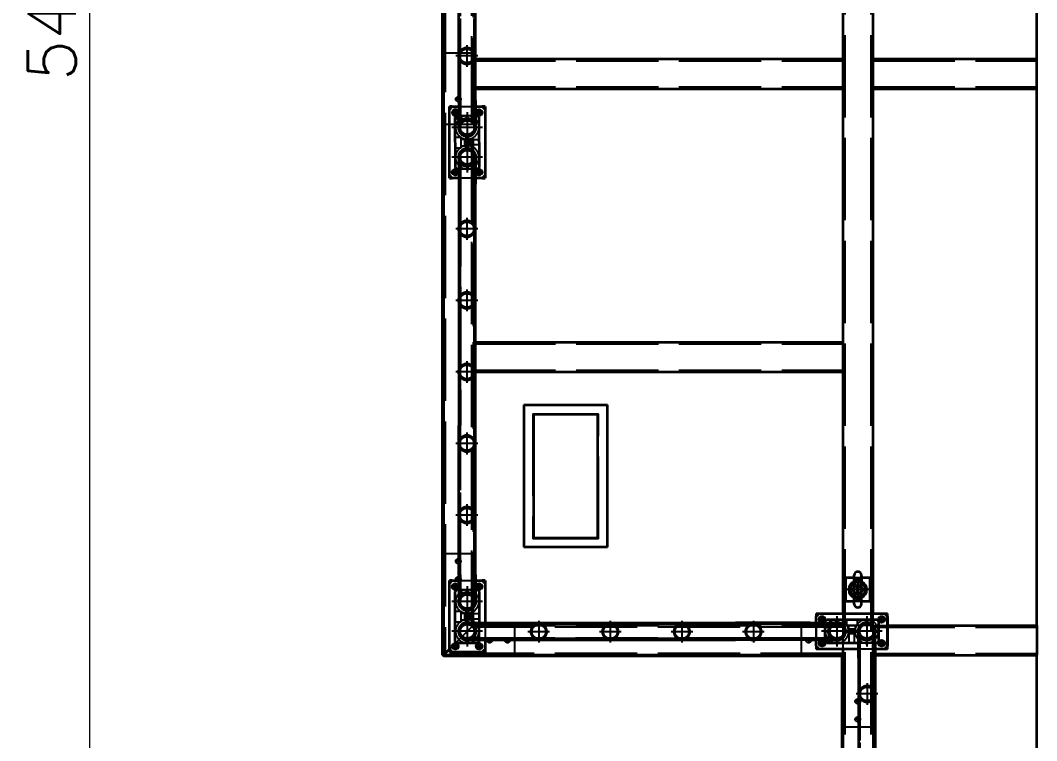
# Model space of a CAD drawing. Header units: millimetres. Extents: x -73083 to 81340, y -6859 to 6812.
# Drawn here: x -70108 to -68404, y 1062 to 2270 of the extents above; entities that cross this region are included whole.
import ezdxf

# ---------------------------------------------------------------- set-up
doc = ezdxf.new("R2010")
doc.units = ezdxf.units.MM
doc.linetypes.add('AM_ISO02W050', pattern=[7.5, 6, -1.5])
doc.linetypes.add('AM_ISO08W050', pattern=[18, 12, -1.5, 3, -1.5])
doc.layers.add('AM_7', color=2, linetype='AM_ISO08W050', lineweight=25)
doc.layers.add('AM_HID', color=1, linetype='AM_ISO02W050', lineweight=25)
doc.layers.add('word_dim', color=253, linetype='Continuous')
doc.styles.get("Standard").update_dxf_attribs({"font": 'romans.shx', "bigfont": 'bigfont.shx'})
doc.dimstyles.new('STANDARD 1-23', dxfattribs={"dimscale": 23, "dimtxt": 3.5, "dimasz": 3, "dimexe": 1, "dimexo": 0, "dimgap": 1, "dimtad": 3, "dimdsep": 46, "dimtxsty": 'Standard', "dimblk1": 'OPEN', "dimblk2": 'OPEN', "dimsah": 1, "dimcen": 0, "dimclrd": 256, "dimclre": 256, "dimclrt": 3, "dimazin": 2, "dimtfac": 1, "dimtmove": 0, "dimatfit": 3, "dimldrblk": 'OPEN', "dimfxl": 0, "dimtolj": 1, "dimtzin": 0, "dimlwd": 13, "dimlwe": 13, "dimarcsym": 0})

# ---------------------------------------------------------------- blocks, each defined once
blk = doc.blocks.new('_Open')
at = {"color": 0, "lineweight": -2}
for p, q in [((-1, 0.167), (0, 0)), ((-1, -0.167), (0, 0)), ((0, 0), (-1, 0))]:
    blk.add_line(p, q, dxfattribs=at)
blk = doc.blocks.new('*D1038')
at = {"layer": 'DEFPOINTS', "color": 0, "ltscale": 2}
for p in [(-69400.5, 5106.5), (-69992.4, -391.2), (-66747, -391.2)]:
    blk.add_point(p, dxfattribs=at)
at = {"layer": 'word_dim', "lineweight": 13, "ltscale": 2}
for p, q in [((-69400.5, 5106.5), (-70015.4, 5106.5)), ((-69992.4, 5037.5), (-69992.4, -322.2)), ((-66747, -391.2), (-70015.4, -391.2))]:
    blk.add_line(p, q, dxfattribs=at)
at = {"layer": 'word_dim', "lineweight": 13, "ltscale": 2, "xscale": 69, "yscale": 69, "zscale": 69}
for p, rotation in [((-69992.4, 5106.5), 90), ((-69992.4, -391.2), 270)]:
    blk.add_blockref('_Open', p, dxfattribs=dict(at, rotation=rotation))
at = {"layer": 'word_dim', "color": 3, "ltscale": 2, "insert": (-70055.6, 2357.6), "char_height": 80.5, "attachment_point": 5, "rotation": 90}
blk.add_mtext('\\A1;5497.6', dxfattribs=at)

msp = doc.modelspace()

# ---------------------------------------------------------------- linework, layer by layer
at = {"color": 7, "lineweight": 35, "ltscale": 23}
for p, q in [((-69398.95806, 3324.97327), (-69398.9605, 1204.96876)), ((-68403.97399, 3274.98206), (-68403.97527, 2204.96827)), ((-69400.46074, 1204.95936), (-69400.4583, 3154.95936)), ((-69398.96074, 1204.95936), (-69398.9583, 3154.95936)), ((-69344.97539, 2110.02527), (-69344.96904, 3030.01697)), ((-69372.97612, 2134.96167), (-69372.97295, 2599.96167)), ((-69344.97612, 2134.96143), (-69344.97295, 2599.96143)), ((-68728.95946, 2297.97681), (-68728.95958, 2204.96741)), ((-68678.95946, 2297.97681), (-68678.95958, 2204.96753)), ((-69344.97466, 2204.9657), (-68728.9594, 2204.96741)), ((-68728.9594, 2204.96741), (-68728.9594, 2199.96741)), ((-68728.9594, 2199.96741), (-68728.95928, 2159.96741)), ((-68678.97509, 2199.96753), (-68678.97496, 2159.96753)), ((-68678.97503, 2204.96753), (-68678.97503, 2199.96753)), ((-68678.95958, 2204.96753), (-68403.97503, 2204.96827)), ((-68403.97509, 2199.96827), (-68403.97496, 2159.96827)), ((-68403.97503, 2204.96827), (-68403.97503, 2199.96827)), ((-69344.97515, 2154.9657), (-68728.95922, 2154.96741)), ((-68728.95964, 2154.96741), (-68728.96013, 1729.96235)), ((-68728.95928, 2159.96741), (-68728.95922, 2154.96741)), ((-68678.9749, 2159.96753), (-68678.9749, 2154.96753)), ((-68678.95964, 2154.96753), (-68678.96068, 1274.9654)), ((-68678.95964, 2154.96753), (-68403.9749, 2154.96827)), ((-68403.97533, 2154.96827), (-68403.97637, 1254.96888)), ((-68403.9749, 2159.96827), (-68403.9749, 2154.96827)), ((-69372.97612, 2134.96167), (-69372.97637, 2090.068)), ((-69344.97612, 2134.96143), (-69344.97661, 2089.83802)), ((-69388.97539, 2119.95386), (-69383.97539, 2124.95386)), ((-69388.97539, 2009.95386), (-69388.97539, 2119.95386)), ((-69383.97539, 2124.95374), (-69388.96465, 2124.95374)), ((-69388.96465, 2119.96448), (-69388.96465, 2124.95374)), ((-69383.97539, 2124.95386), (-69372.97539, 2124.95386)), ((-69344.97539, 2124.95374), (-69333.97539, 2124.95374)), ((-69328.96465, 2124.95374), (-69333.97539, 2124.95374)), ((-69333.97539, 2124.95374), (-69328.97539, 2119.95374)), ((-69328.97539, 2119.95374), (-69328.97539, 2009.95374)), ((-69328.96465, 2124.95374), (-69328.96489, 2004.95374)), ((-69379.23711, 2106.88917), (-69376.24883, 2109.90101)), ((-69378.90483, 2022.88978), (-69379.23711, 2106.88917)), ((-69376.24883, 2109.90101), (-69372.97637, 2109.91395)), ((-69344.97637, 2110.02454), (-69342.24907, 2110.03541)), ((-69342.24907, 2110.03541), (-69339.23735, 2107.04725)), ((-69339.23735, 2107.04725), (-69338.90532, 2023.04786)), ((-69360.02959, 2054.43006), (-69360.11284, 2075.49903)), ((-69358.11284, 2075.50684), (-69358.02959, 2054.43799)), ((-69344.97222, 2040.05896), (-69344.97271, 1994.96863)), ((-69375.89312, 2019.90162), (-69378.90483, 2022.88978)), ((-69372.97246, 2019.91321), (-69375.89312, 2019.90162)), ((-69344.97612, 1314.96949), (-69344.97149, 2020.02466)), ((-69341.89336, 2020.03602), (-69344.97246, 2020.02393)), ((-69338.90532, 2023.04786), (-69341.89336, 2020.03602)), ((-69383.97539, 2004.95386), (-69388.97539, 2009.95386)), ((-69388.96489, 2004.95374), (-69388.96489, 2009.94324)), ((-69388.96489, 2004.95374), (-69383.97539, 2004.95374)), ((-69372.97344, 2004.95386), (-69383.97539, 2004.95386)), ((-69372.97271, 1994.96876), (-69372.97539, 1589.96882)), ((-69344.97539, 1589.96863), (-69344.97271, 1994.96863)), ((-69333.97539, 2004.95374), (-69344.97344, 2004.95374)), ((-69328.97539, 2009.95374), (-69333.97539, 2004.95374)), ((-69333.97539, 2004.95374), (-69328.96489, 2004.95374)), ((-69344.97368, 1729.96308), (-68728.95983, 1729.96235)), ((-68728.95983, 1729.96235), (-68728.95989, 1724.96235)), ((-68728.95989, 1724.96235), (-68728.95989, 1684.96235)), ((-69344.97393, 1679.96308), (-68728.95989, 1679.96235)), ((-68728.96019, 1679.96235), (-68728.96068, 1274.96546)), ((-68728.95989, 1684.96235), (-68728.95989, 1679.96235)), ((-69263.9439, 1624.97199), (-69263.94414, 1385.97199)), ((-69263.9439, 1624.97199), (-69123.9439, 1624.97187)), ((-69123.94426, 1385.97187), (-69123.9439, 1624.97187)), ((-69247.9439, 1608.97199), (-69247.94414, 1400.97199)), ((-69247.9439, 1608.97199), (-69139.9439, 1608.97187)), ((-69139.94414, 1400.97187), (-69139.9439, 1608.97187)), ((-69372.9771, 1339.96882), (-69372.97539, 1589.96882)), ((-69344.9771, 1339.96863), (-69344.97539, 1589.96863)), ((-69139.94414, 1400.97187), (-69247.94414, 1400.97199)), ((-69123.94426, 1385.97187), (-69263.94414, 1385.97199)), ((-69388.97612, 1324.96876), (-69383.97612, 1329.96876)), ((-69383.97612, 1329.96876), (-69388.96563, 1329.96876)), ((-69388.96563, 1324.97938), (-69388.96563, 1329.96876)), ((-69383.97612, 1329.96876), (-69372.97612, 1329.96869)), ((-69372.9771, 1339.96882), (-69372.97734, 1295.07544)), ((-69344.9771, 1339.96863), (-69344.97759, 1294.84546)), ((-69344.97612, 1329.96869), (-69333.97612, 1329.96869)), ((-69328.96563, 1329.96863), (-69333.97612, 1329.96869)), ((-69333.97612, 1329.96869), (-69328.97612, 1324.96863)), ((-69328.96563, 1329.96863), (-69328.96563, 1258.96949)), ((-68723.9511, 1334.96521), (-68710.20104, 1334.96528)), ((-68723.95098, 1294.96521), (-68723.9511, 1334.96521)), ((-68710.20055, 1338.81092), (-68710.20104, 1338.68897)), ((-68697.7011, 1291.17231), (-68697.70104, 1338.75824)), ((-68697.70104, 1338.70228), (-68697.70098, 1326.75672)), ((-68697.70104, 1334.96534), (-68683.9511, 1334.9654)), ((-68683.9511, 1334.9654), (-68683.95098, 1294.9654)), ((-69388.97637, 1214.96876), (-69388.97612, 1324.96876)), ((-69378.97734, 1311.96869), (-69375.97734, 1314.96869)), ((-69375.97734, 1314.96869), (-69372.97734, 1314.96869)), ((-69344.97734, 1314.96876), (-69341.97734, 1314.96876)), ((-69341.97734, 1314.96876), (-69338.97734, 1311.96876)), ((-69328.97612, 1324.96863), (-69328.97637, 1258.96863)), ((-69378.97734, 1227.96876), (-69378.97734, 1311.96869)), ((-69338.97734, 1311.96876), (-69338.97734, 1258.96869)), ((-68697.7011, 1291.22834), (-68697.70104, 1303.17371)), ((-69359.97734, 1259.43421), (-69359.97734, 1280.50324)), ((-69357.97734, 1280.50324), (-69357.97734, 1259.43421)), ((-68710.2011, 1294.96528), (-68723.95098, 1294.96521)), ((-68697.70134, 1291.28608), (-68697.70159, 1291.31757)), ((-68683.95098, 1294.9654), (-68697.7011, 1294.96534)), ((-68773.97631, 1269.96552), (-68768.97631, 1274.96552)), ((-68773.97631, 1258.96656), (-68773.97631, 1269.96552)), ((-68773.96068, 1274.96552), (-68768.97631, 1274.96552)), ((-68773.96068, 1274.96552), (-68773.96068, 1269.98108)), ((-68768.97631, 1274.96552), (-68658.97625, 1274.9654)), ((-68758.95787, 1261.98237), (-68755.95787, 1264.98237)), ((-68758.95787, 1258.96564), (-68758.95787, 1261.98237)), ((-68755.95787, 1264.98237), (-68671.95794, 1264.98237)), ((-68671.95794, 1264.98237), (-68668.95794, 1261.98243)), ((-68668.95794, 1261.98243), (-68668.95787, 1245.98243)), ((-68658.97625, 1274.9654), (-68653.96068, 1274.96534)), ((-68658.97625, 1274.9654), (-68653.97625, 1269.96534)), ((-68653.97625, 1269.96534), (-68653.97637, 1219.96534)), ((-68653.96074, 1214.96534), (-68653.96068, 1274.96534)), ((-69358.98809, 1258.96876), (-69313.97734, 1258.96851)), ((-69313.97734, 1258.96851), (-68908.97734, 1258.96637)), ((-68783.97734, 1258.9657), (-68908.97734, 1258.96637)), ((-68724.49242, 1245.98237), (-68703.42339, 1245.98237)), ((-68702.9583, 1199.98249), (-68702.95794, 1244.87592)), ((-68674.9583, 1199.9823), (-68674.95818, 1245.1037)), ((-68674.49242, 1245.98237), (-68668.95787, 1245.98243)), ((-68653.96074, 1254.96918), (-68403.97637, 1254.96888)), ((-68403.96071, 1249.96888), (-68403.96074, 1209.96888)), ((-68403.96068, 1254.96888), (-68403.96068, 1249.96888)), ((-69375.97734, 1224.96876), (-69378.97734, 1227.96876)), ((-69359.97734, 1224.96876), (-69359.97734, 1230.50324)), ((-69357.97734, 1230.50324), (-69357.97734, 1224.96876)), ((-69338.97734, 1227.96876), (-69341.97734, 1224.96876)), ((-69243.15996, 1230.96808), (-69338.97808, 1230.96857)), ((-69338.97734, 1230.96869), (-69338.97734, 1227.96876)), ((-69328.97637, 1230.96863), (-69328.97637, 1214.96863)), ((-69328.96563, 1230.96949), (-69328.96587, 1209.96863)), ((-69313.97759, 1230.96851), (-68908.97747, 1230.96637)), ((-69123.15996, 1230.96747), (-69234.79863, 1230.96808)), ((-69003.15996, 1230.96686), (-69114.79857, 1230.96741)), ((-68883.15996, 1230.96619), (-68994.79857, 1230.9668)), ((-68783.97747, 1230.9657), (-68908.97747, 1230.96637)), ((-68758.95861, 1230.96558), (-68874.79857, 1230.96619)), ((-68783.97747, 1230.9657), (-68738.96697, 1230.96552)), ((-68773.97637, 1219.96552), (-68773.97631, 1230.96656)), ((-68758.95787, 1227.9823), (-68758.95787, 1230.96564)), ((-68755.95787, 1224.9823), (-68758.95787, 1227.9823)), ((-68703.42339, 1243.98237), (-68724.49242, 1243.98237)), ((-68668.95787, 1243.98243), (-68674.49242, 1243.98237)), ((-68668.95787, 1227.98243), (-68671.95787, 1224.98243)), ((-68668.95787, 1243.98243), (-68668.95787, 1227.98243)), ((-69393.96074, 1209.96876), (-69388.96856, 1214.96094)), ((-69388.96587, 1214.96338), (-69393.9605, 1209.96876)), ((-69383.97637, 1209.96876), (-69388.97637, 1214.96876)), ((-69388.96587, 1209.96876), (-69388.96587, 1214.95813)), ((-69359.97734, 1224.96876), (-69375.97734, 1224.96876)), ((-69341.97734, 1224.96876), (-69357.97734, 1224.96876)), ((-69328.97637, 1214.96863), (-69333.97637, 1209.96863)), ((-68768.97637, 1214.96546), (-68773.97637, 1219.96552)), ((-68773.96074, 1219.94996), (-68773.96074, 1214.96552)), ((-68702.95726, 1214.96546), (-68773.96074, 1214.96552)), ((-68702.95903, 1214.96546), (-68768.97637, 1214.96546)), ((-68702.95818, 1224.98237), (-68755.95787, 1224.9823)), ((-68728.96074, 1214.96546), (-68728.9616, 504.98243)), ((-68728.96074, 1214.96546), (-68728.96074, 1209.96796)), ((-68658.97637, 1214.96534), (-68674.95903, 1214.9654)), ((-68671.95787, 1224.98243), (-68674.95818, 1224.98243)), ((-68674.95708, 1224.98316), (-68674.95763, 1144.15973)), ((-68653.96074, 1214.96534), (-68674.95726, 1214.9654)), ((-68653.97637, 1219.96534), (-68658.97637, 1214.96534)), ((-69400.46074, 1204.95936), (-69398.96074, 1204.95936)), ((-69398.96099, 1203.45923), (-69398.96099, 1204.95923)), ((-68728.96093, 1204.9585), (-69398.96099, 1204.95923)), ((-68728.96093, 1203.4585), (-69398.96099, 1203.45923)), ((-69398.96074, 1204.96876), (-69393.96074, 1209.96876)), ((-69398.96074, 1204.96876), (-68730.46111, 1204.96796)), ((-69393.9605, 1209.96876), (-69398.9605, 1204.96876)), ((-69388.96587, 1209.96876), (-69383.97637, 1209.96876)), ((-69333.97637, 1209.96863), (-69383.97637, 1209.96876)), ((-69333.97637, 1209.96863), (-69328.96587, 1209.96863)), ((-68730.46093, 1204.97468), (-68730.46172, 504.97461)), ((-68728.96093, 1204.97461), (-68730.46093, 1204.97468)), ((-68728.96093, 1204.97461), (-68728.96172, 504.97461)), ((-68728.96093, 1203.4585), (-68728.96093, 1204.9585)), ((-68728.96074, 1209.96796), (-68728.96074, 1204.96796)), ((-68702.9583, 1199.98249), (-68702.95964, 989.98249)), ((-68674.9583, 1199.9823), (-68674.95964, 989.9823)), ((-68674.95732, 1204.96924), (-68403.97625, 1204.96888)), ((-68403.97643, 1204.96888), (-68403.97719, 554.98206)), ((-68403.96074, 1209.96888), (-68403.96074, 1204.96888)), ((-68674.95769, 1135.80433), (-68674.95842, 1024.15973))]:
    msp.add_line(p, q, dxfattribs=at)
for points in [[(-69372.93975, 2040.9242), (-69372.97246, 2039.51087), (-69372.97246, 2024.43751), (-69372.97271, 1994.96876)], [(-68710.18651, 1290.78882), (-68710.2011, 1291.71204), (-68710.20104, 1337.8346), (-68710.20104, 1338.66163), (-68710.18645, 1339.14185)], [(-68783.97734, 1258.9657), (-68740.00566, 1258.96552), (-68739.0053, 1258.96552), (-68738.59356, 1258.96021)], [(-69359.36113, 1230.974), (-69358.2625, 1230.96869), (-69320.38164, 1230.96851), (-69313.97759, 1230.96851)]]:
    msp.add_lwpolyline(points, dxfattribs=at)
for centre, radius in [((-69378.96465, 2114.95374), 3.3235), ((-69338.97539, 2114.95374), 5), ((-69338.96465, 2114.95374), 3.3235), ((-69378.97564, 2014.95459), 5), ((-69378.96489, 2014.95374), 3.3235), ((-69338.97539, 2014.95374), 5), ((-69338.96489, 2014.95374), 3.3235), ((-69378.97612, 1319.96869), 5), ((-69378.96563, 1319.96869), 3.3235), ((-69338.97612, 1319.96869), 5), ((-69338.96563, 1319.96869), 3.3235), ((-68763.97631, 1264.96552), 5), ((-68763.96068, 1264.96552), 3.3235), ((-68663.97625, 1264.9654), 5), ((-68663.96074, 1264.9654), 3.3235), ((-68763.97631, 1224.96546), 5), ((-68763.96074, 1224.96546), 3.3235), ((-68663.97649, 1224.96534), 5), ((-68663.96074, 1224.96534), 3.3235), ((-69378.97637, 1219.96876), 5), ((-69378.96563, 1219.96876), 3.3235), ((-69338.97637, 1219.96863), 5), ((-69338.96563, 1219.96863), 3.3235)]:
    msp.add_circle(centre, radius, dxfattribs=at)
for centre, radius, start, end in [((-69359.61528, 2209.96253), 14, 162.61401802, 197.385217), ((-69378.97539, 2114.95386), 5, 359.99993293, 359.98235214), ((-69359.16997, 2089.96827), 14.5, 162.20592788, 266.27191632), ((-69357.93096, 2089.99988), 15.0459, 179.35459311, 183.77845564), ((-69358.97637, 2089.96131), 14, 183.90260116, 3.90259806), ((-69359.16997, 2089.96827), 14.5, 274.18106365, 11.80402001), ((-69358.97539, 2089.95435), 15.35, 265.76280085, 273.23349101), ((-69358.97539, 2089.95435), 19.75, 266.75686658, 272.56331968), ((-69358.97222, 2039.96876), 14.5, 94.18106182, 195.08954943), ((-69358.97246, 2039.96876), 14, 356.08657353, 176.08657982), ((-69358.97539, 2039.95435), 19.75, 87.31629824, 93.12158337), ((-69358.97539, 2039.95435), 15.35, 86.48245508, 93.94847339), ((-69358.97222, 2039.96876), 14.5, 344.90748125, 86.2719145), ((-69359.61284, 1919.96973), 14, 162.61401802, 197.385217), ((-69359.61357, 1799.96973), 14, 162.61401802, 197.385217), ((-69359.61431, 1679.96973), 14, 162.61401802, 197.385217), ((-69359.61528, 1559.96973), 14, 162.61401802, 197.385217), ((-69359.61602, 1439.96973), 14, 162.61401802, 197.385217), ((-68703.95104, 1338.71528), 6.25, 3.91298976, 176.08690767), ((-68703.95104, 1314.96528), 15, 114.62448054, 245.37556044), ((-68703.95104, 1314.96528), 12.79591, 119.2381777, 240.76171302), ((-68703.95104, 1314.96528), 12.79591, 299.23755114, 60.7623464), ((-68703.95104, 1314.96528), 15, 294.6242433, 65.3759616), ((-69358.97734, 1294.96876), 14.5, 164.90836053, 266.0454614), ((-69358.97734, 1294.96869), 14, 183.90260116, 3.90259806), ((-69358.97734, 1294.96876), 14.5, 273.95460189, 15.09043895), ((-69357.93218, 1295.00733), 15.04561, 179.35459311, 183.77848296), ((-69358.97637, 1294.96869), 15.35, 266.26403428, 273.73003893), ((-68703.9511, 1291.21528), 6.25, 183.91298305, 356.08690224), ((-69358.97637, 1294.96869), 19.75, 267.09250208, 272.89840193), ((-69358.97637, 1244.96869), 19.75, 87.10191909, 92.90723154), ((-69358.97734, 1244.96876), 14.5, 93.9546069, 266.0454614), ((-69358.97734, 1244.96876), 14, 89.99970198, 266.0866611), ((-69358.97637, 1244.96869), 15.35, 86.27153884, 93.73756398), ((-69358.97734, 1244.96876), 14, 88.42899752, 89.99970198), ((-69358.97734, 1244.96876), 14.5, 74.90900006, 86.04545958), ((-68738.95787, 1244.98237), 14.5, 3.9546044, 105.34438447), ((-68738.97734, 1244.96552), 14, 268.42897885, 88.42897703), ((-68738.97637, 1244.96546), 15.35, 356.33099313, 3.79713567), ((-68738.97637, 1244.96546), 19.75, 357.14812964, 2.95357102), ((-68688.97637, 1244.9654), 19.75, 177.04620774, 182.85217271), ((-68688.97637, 1244.9654), 15.35, 176.20457817, 183.67047035), ((-68688.95787, 1244.98237), 14.5, 3.9546044, 176.04546208), ((-68687.91161, 1244.94343), 15.04668, 176.2011904, 180.63763413), ((-68688.95794, 1244.98237), 14, 356.07651096, 176.07651212), ((-68688.97637, 1244.9654), 15.35, 356.329035, 3.79823874), ((-68688.97637, 1244.9654), 19.75, 357.1473653, 2.95132047), ((-69358.97637, 1244.96869), 15.35, 266.26197157, 273.73115225), ((-69358.97734, 1244.96876), 14, 266.0866611, 268.42899251), ((-69358.97734, 1244.96876), 14.5, 273.95460189, 285.09107507), ((-69238.97844, 1244.3285), 14, 252.61365534, 287.38574542), ((-69118.97844, 1244.32789), 14, 252.61365534, 287.38574542), ((-68998.97844, 1244.32728), 14, 252.61365534, 287.38574542), ((-68878.97844, 1244.3266), 14, 252.61365534, 287.38574542), ((-68738.95787, 1244.98237), 14.5, 255.16667077, 356.04546049), ((-68688.95787, 1244.98237), 14.5, 183.95460622, 195.08954943), ((-68688.95787, 1244.98237), 14.5, 344.90748125, 356.04546049), ((-69358.97637, 1244.96869), 19.75, 267.09494046, 272.89922155), ((-68688.31902, 1139.98133), 14, 342.61340854, 17.38582648)]:
    msp.add_arc(centre, radius, start, end, dxfattribs=at)
at = {"layer": 'AM_7', "ltscale": 23}
for p, q in [((-69359.61528, 2228.16248), (-69359.61528, 2191.76246)), ((-69341.41533, 2209.96253), (-69377.81524, 2209.96253)), ((-69368.54326, 2137.46143), (-69379.43218, 2137.46143)), ((-69373.9876, 2142.90577), (-69373.9876, 2132.01697)), ((-69372.47539, 2114.95386), (-69385.47539, 2114.95386)), ((-69374.64409, 2114.95374), (-69383.28521, 2114.95374)), ((-69378.97539, 2121.45386), (-69378.97539, 2108.45386)), ((-69378.96465, 2119.2743), (-69378.96465, 2110.63318)), ((-69358.97539, 2115.62928), (-69358.97539, 2064.2793)), ((-69332.47539, 2114.95374), (-69345.47539, 2114.95374)), ((-69334.64409, 2114.95374), (-69343.28521, 2114.95374)), ((-69338.97539, 2121.45374), (-69338.97539, 2108.45374)), ((-69338.96465, 2119.2743), (-69338.96465, 2110.63318)), ((-69368.54326, 2107.46143), (-69379.43193, 2107.46143)), ((-69373.9876, 2112.90577), (-69373.9876, 2102.01697)), ((-69358.97637, 2108.16126), (-69358.97637, 2071.76124)), ((-69333.30034, 2089.95435), (-69384.65044, 2089.95435)), ((-69340.77642, 2089.96131), (-69377.17632, 2089.96131)), ((-69358.97539, 2065.62928), (-69358.97539, 2014.2793)), ((-69358.97246, 2058.16871), (-69358.97246, 2021.76868)), ((-69333.30034, 2039.95435), (-69384.65044, 2039.95435)), ((-69340.77227, 2039.96876), (-69377.17241, 2039.96876)), ((-69372.47564, 2014.95459), (-69385.47564, 2014.95459)), ((-69374.64434, 2014.95374), (-69383.28545, 2014.95374)), ((-69378.97564, 2021.45459), (-69378.97564, 2008.45459)), ((-69378.96489, 2019.2743), (-69378.96489, 2010.63318)), ((-69332.47539, 2014.95374), (-69345.47539, 2014.95374)), ((-69334.64434, 2014.95374), (-69343.28545, 2014.95374)), ((-69338.97539, 2021.45374), (-69338.97539, 2008.45374)), ((-69338.96489, 2019.2743), (-69338.96489, 2010.63318)), ((-69359.61284, 1938.16968), (-69359.61284, 1901.76978)), ((-69341.41289, 1919.96973), (-69377.81279, 1919.96973)), ((-69359.61357, 1818.16968), (-69359.61357, 1781.76978)), ((-69341.41362, 1799.96973), (-69377.81353, 1799.96973)), ((-69359.61431, 1698.16974), (-69359.61431, 1661.76972)), ((-69341.41436, 1679.96973), (-69377.8145, 1679.96973)), ((-69359.61528, 1578.16974), (-69359.61528, 1541.76972)), ((-69341.41509, 1559.96973), (-69377.81524, 1559.96973)), ((-69359.61602, 1458.16974), (-69359.61602, 1421.76972)), ((-69341.41607, 1439.96973), (-69377.81597, 1439.96973)), ((-69373.98076, 1367.90583), (-69373.98076, 1357.01703)), ((-69368.53643, 1362.46143), (-69379.4251, 1362.46143)), ((-69368.53643, 1332.46143), (-69379.4251, 1332.46143)), ((-69373.98076, 1337.90583), (-69373.98076, 1327.01703)), ((-68703.95104, 1334.46528), (-68703.95104, 1295.46528)), ((-69372.47612, 1319.96869), (-69385.47612, 1319.96869)), ((-69374.64507, 1319.96869), (-69383.28618, 1319.96869)), ((-69378.97612, 1326.46869), (-69378.97612, 1313.46869)), ((-69378.96563, 1324.28925), (-69378.96563, 1315.6482)), ((-69358.97637, 1320.64368), (-69358.97637, 1269.29371)), ((-69332.47612, 1319.96869), (-69345.47612, 1319.96869)), ((-69334.64507, 1319.96869), (-69343.28618, 1319.96869)), ((-69338.97612, 1326.46869), (-69338.97612, 1313.46869)), ((-69338.96563, 1324.28925), (-69338.96563, 1315.64814)), ((-68684.45104, 1314.96528), (-68723.45104, 1314.96528)), ((-69333.30132, 1294.96869), (-69384.65142, 1294.96869)), ((-69358.97637, 1270.64368), (-69358.97637, 1219.29371)), ((-69238.97844, 1262.52851), (-69238.97844, 1226.12848)), ((-69118.97844, 1262.5279), (-69118.97844, 1226.12787)), ((-68998.97844, 1262.52723), (-68998.97844, 1226.1272)), ((-68878.97844, 1262.52662), (-68878.97844, 1226.12659)), ((-68757.47631, 1264.96552), (-68770.47631, 1264.96552)), ((-68759.64013, 1264.96552), (-68768.28124, 1264.96552)), ((-68763.97631, 1271.46552), (-68763.97631, 1258.46552)), ((-68763.96068, 1269.28602), (-68763.96068, 1260.64496)), ((-68738.97637, 1270.64045), (-68738.97637, 1219.29047)), ((-68688.97637, 1270.64039), (-68688.97637, 1219.29041)), ((-68688.95794, 1263.18238), (-68688.95794, 1226.78235)), ((-68657.47625, 1264.9654), (-68670.47625, 1264.9654)), ((-68659.64019, 1264.9654), (-68668.28124, 1264.9654)), ((-68663.97625, 1271.4654), (-68663.97625, 1258.4654)), ((-68663.96074, 1269.28595), (-68663.96074, 1260.64484)), ((-69333.30132, 1244.96869), (-69384.65142, 1244.96869)), ((-69220.77837, 1244.3285), (-69257.17852, 1244.3285)), ((-69100.77843, 1244.32789), (-69137.17852, 1244.32789)), ((-68980.77843, 1244.32728), (-69017.17846, 1244.32728)), ((-68860.77843, 1244.3266), (-68897.17846, 1244.3266)), ((-68713.30138, 1244.96546), (-68764.65136, 1244.96546)), ((-68663.30138, 1244.9654), (-68714.65142, 1244.9654)), ((-68670.75792, 1244.98237), (-68707.15789, 1244.98237)), ((-69316.03618, 1229.96149), (-69326.9251, 1229.96149)), ((-69321.48052, 1235.40589), (-69321.48052, 1224.51709)), ((-69286.03618, 1229.96155), (-69296.9251, 1229.96155)), ((-69291.48052, 1235.40595), (-69291.48052, 1224.51709)), ((-68781.0382, 1229.9621), (-68791.92699, 1229.9621)), ((-68786.48259, 1235.4065), (-68786.48259, 1224.51771)), ((-68763.97631, 1231.46552), (-68763.97631, 1218.46546)), ((-68763.96074, 1229.28602), (-68763.96074, 1220.6449)), ((-68751.0382, 1229.96216), (-68761.92699, 1229.96216)), ((-68756.48259, 1235.40656), (-68756.48259, 1224.51771)), ((-68663.97649, 1231.4654), (-68663.97649, 1218.46534)), ((-68663.96074, 1229.28595), (-68663.96074, 1220.64484)), ((-69372.47637, 1219.96876), (-69385.47637, 1219.96876)), ((-69374.64531, 1219.96876), (-69383.28618, 1219.96876)), ((-69378.97637, 1226.46876), (-69378.97637, 1213.46876)), ((-69378.96563, 1224.28931), (-69378.96563, 1215.6482)), ((-69332.47637, 1219.96863), (-69345.47637, 1219.96863)), ((-69334.64531, 1219.96863), (-69343.28618, 1219.96863)), ((-69338.97637, 1226.46863), (-69338.97637, 1213.46863)), ((-69338.96563, 1224.28919), (-69338.96563, 1215.64814)), ((-68757.47631, 1224.96546), (-68770.47631, 1224.96546)), ((-68759.64019, 1224.96546), (-68768.2813, 1224.96546)), ((-68657.47649, 1224.96534), (-68670.47649, 1224.96534)), ((-68659.64019, 1224.96534), (-68668.2813, 1224.96534)), ((-68688.31902, 1158.1814), (-68688.31902, 1121.78138)), ((-68698.53801, 1127.46222), (-68709.42681, 1127.46222)), ((-68670.11907, 1139.98133), (-68706.51903, 1139.98133)), ((-68703.98247, 1132.90662), (-68703.98247, 1122.01783)), ((-68698.53801, 1097.46222), (-68709.42681, 1097.46222)), ((-68703.98241, 1102.90662), (-68703.98241, 1092.01783))]:
    msp.add_line(p, q, dxfattribs=at)
at = {"layer": 'AM_HID', "ltscale": 23}
for p, q in [((-69395.95806, 3321.97327), (-69395.9605, 1207.96876)), ((-69351.95806, 3277.97327), (-69351.9605, 1251.96869)), ((-69348.95806, 3274.97327), (-69348.9605, 1254.96869)), ((-68725.9583, 3279.9823), (-68725.9616, 507.98243)), ((-68681.9583, 3279.9823), (-68681.96154, 551.98243)), ((-69372.97539, 2103.95472), (-69372.96904, 3035.95472)), ((-69370.47612, 2134.96167), (-69370.47295, 2599.96167)), ((-69347.47612, 2134.96143), (-69347.47295, 2599.96143)), ((-69370.47539, 2103.95472), (-69370.47222, 2557.95472)), ((-69347.47539, 2103.95459), (-69347.47222, 2557.95459)), ((-69398.98784, 2214.96143), (-69348.98784, 2214.96143)), ((-69398.98784, 2214.96143), (-69398.9876, 2094.96143)), ((-69348.9876, 2094.96143), (-69348.98784, 2214.96143)), ((-69348.95928, 2204.9657), (-69344.97466, 2204.9657)), ((-69348.95928, 2204.9657), (-69348.95928, 2199.9657)), ((-69348.95928, 2201.9657), (-68728.9594, 2201.96741)), ((-69348.95928, 2199.9657), (-69348.95928, 2159.9657)), ((-68728.95958, 2204.96741), (-68728.95964, 2154.96741)), ((-68678.97503, 2204.96753), (-68678.95958, 2204.96753)), ((-68678.97503, 2201.96753), (-68403.97506, 2201.96827)), ((-68678.95958, 2204.96753), (-68678.95964, 2154.96753)), ((-68403.97527, 2204.96827), (-68403.97533, 2154.96827)), ((-69348.95928, 2159.9657), (-69348.95928, 2154.9657)), ((-69348.95928, 2157.9657), (-68728.95928, 2157.96741)), ((-69348.95928, 2154.9657), (-69344.97515, 2154.9657)), ((-68678.9749, 2157.96753), (-68403.97493, 2157.96827)), ((-68678.9749, 2154.96753), (-68678.95964, 2154.96753)), ((-69347.47612, 2134.96143), (-69347.47637, 2089.9834)), ((-69388.96489, 2009.94324), (-69388.96465, 2119.96448)), ((-69372.97539, 2124.95386), (-69344.97539, 2124.95374)), ((-69372.97637, 2109.91395), (-69360.24907, 2109.96424)), ((-69371.26152, 2103.95472), (-69372.97539, 2103.95472)), ((-69344.97539, 2103.95447), (-69371.26152, 2103.95472)), ((-69360.2271, 2104.42969), (-69360.24907, 2109.96424)), ((-69358.24907, 2109.97205), (-69344.97637, 2110.02454)), ((-69358.24907, 2109.97205), (-69358.2271, 2104.43763)), ((-69344.97539, 2103.95447), (-69344.97539, 2110.02527)), ((-69348.9876, 2094.96143), (-69398.9876, 2094.96143)), ((-69372.97637, 2090.068), (-69372.97612, 2090.16944)), ((-69379.10649, 2073.88941), (-69369.10674, 2073.92896)), ((-69369.07109, 2064.92896), (-69369.10674, 2073.92896)), ((-69369.09282, 2070.42896), (-69360.09282, 2070.46448)), ((-69369.03545, 2055.92908), (-69369.07109, 2064.92896)), ((-69362.97539, 2059.29493), (-69362.97539, 2070.61353)), ((-69339.08843, 2069.3855), (-69358.08818, 2069.31043)), ((-69354.97539, 2070.61353), (-69354.97539, 2059.29493)), ((-69379.03545, 2055.88953), (-69369.03545, 2055.92908)), ((-69369.04937, 2059.42896), (-69360.04937, 2059.4646)), ((-69339.05425, 2060.7096), (-69358.054, 2060.63453)), ((-69347.49907, 2039.18384), (-69347.47246, 2039.94678)), ((-69347.47246, 2039.94678), (-69347.47271, 1994.96863)), ((-69372.97637, 1308.96882), (-69372.97149, 2025.96876)), ((-69359.89336, 2019.96485), (-69372.97246, 2019.91321)), ((-69372.97149, 2025.96876), (-69371.25762, 2025.96876)), ((-69371.25762, 2025.96876), (-69358.97149, 2025.96876)), ((-69370.47466, 1547.96876), (-69370.47149, 2025.96876)), ((-69359.89336, 2019.96485), (-69359.91509, 2025.49939)), ((-69358.97149, 2025.96876), (-69347.47149, 2025.96863)), ((-69358.97149, 2025.96876), (-69344.97149, 2025.96863)), ((-69357.91509, 2025.50733), (-69357.89336, 2019.97278)), ((-69344.97246, 2020.02393), (-69357.89336, 2019.97278)), ((-69347.47466, 1547.96863), (-69347.47149, 2025.96863)), ((-69344.97149, 2020.02466), (-69344.97149, 2025.96863)), ((-69344.97344, 2004.95374), (-69372.97344, 2004.95386)), ((-69370.47271, 1994.96876), (-69370.47539, 1589.96876)), ((-69347.47539, 1589.96863), (-69347.47271, 1994.96863)), ((-69348.95977, 1724.96308), (-69348.96001, 1684.96308)), ((-69348.95977, 1729.96308), (-69344.97368, 1729.96308)), ((-69348.95977, 1729.96308), (-69348.95977, 1724.96308)), ((-69348.95977, 1726.96308), (-68728.95989, 1726.96235)), ((-68728.96013, 1729.96235), (-68728.96019, 1679.96235)), ((-69348.96001, 1684.96308), (-69348.96001, 1679.96308)), ((-69348.96001, 1682.96308), (-68728.95989, 1682.96235)), ((-69348.96001, 1679.96308), (-69344.97393, 1679.96308)), ((-69248.9439, 1609.97199), (-69248.94414, 1399.97199)), ((-69248.9439, 1609.97199), (-69138.9439, 1609.97187)), ((-69138.94414, 1399.97187), (-69138.9439, 1609.97187)), ((-69370.4771, 1339.96876), (-69370.47539, 1589.96876)), ((-69347.4771, 1339.96863), (-69347.47539, 1589.96863)), ((-69370.47637, 1308.96876), (-69370.47466, 1547.96876)), ((-69347.47637, 1308.96863), (-69347.47466, 1547.96863)), ((-69138.94414, 1399.97187), (-69248.94414, 1399.97199)), ((-69348.98076, 1374.96143), (-69398.98076, 1374.96137)), ((-69398.98076, 1374.96137), (-69398.98052, 1204.96143)), ((-69348.98052, 1254.96143), (-69348.98076, 1374.96143)), ((-69372.97612, 1329.96869), (-69344.97612, 1329.96869)), ((-69347.4771, 1339.96863), (-69347.47734, 1294.99079)), ((-68710.20104, 1338.68897), (-68710.20098, 1326.75678)), ((-68710.20104, 1334.96528), (-68697.70104, 1334.96534)), ((-69388.96587, 1214.95813), (-69388.96563, 1324.97938)), ((-69372.97734, 1314.96869), (-69359.97734, 1314.96876)), ((-69359.97734, 1309.43421), (-69359.97734, 1314.96876)), ((-69357.97734, 1314.96876), (-69344.97734, 1314.96876)), ((-69357.97734, 1314.96876), (-69357.97734, 1309.43421)), ((-69344.97637, 1308.96863), (-69344.97612, 1314.96949)), ((-68703.95098, 1328.82172), (-68715.95098, 1321.8935)), ((-68715.95098, 1321.8935), (-68715.95098, 1308.03711)), ((-68691.95098, 1321.8935), (-68703.95098, 1328.82172)), ((-68691.95098, 1308.03711), (-68691.95098, 1321.8935)), ((-69371.2625, 1308.96876), (-69372.97637, 1308.96882)), ((-69344.97637, 1308.96863), (-69371.2625, 1308.96876)), ((-68715.95098, 1308.03711), (-68703.95104, 1301.10889)), ((-68710.20098, 1291.18), (-68710.20104, 1303.17353)), ((-68703.95104, 1301.10889), (-68691.95098, 1308.03711)), ((-69378.97734, 1278.96869), (-69368.97734, 1278.96869)), ((-69372.97734, 1295.07544), (-69372.9771, 1295.17682)), ((-69368.97734, 1269.96869), (-69368.97734, 1278.96869)), ((-68697.7011, 1294.96534), (-68710.2011, 1294.96528)), ((-68710.18651, 1291.64185), (-68710.20098, 1291.18)), ((-68697.70159, 1291.31757), (-68697.7011, 1291.22834)), ((-69368.97734, 1275.46869), (-69359.97734, 1275.46876)), ((-69368.97734, 1260.96869), (-69368.97734, 1269.96869)), ((-69368.97734, 1264.46869), (-69359.97734, 1264.46876)), ((-69362.97637, 1264.30939), (-69362.97637, 1275.628)), ((-69338.97734, 1274.30671), (-69357.97734, 1274.30671)), ((-69338.97734, 1265.63074), (-69357.97734, 1265.63074)), ((-69354.97637, 1275.628), (-69354.97637, 1264.30939)), ((-68773.96068, 1269.98108), (-68773.96074, 1219.94996)), ((-68768.97631, 1274.96552), (-68658.97625, 1274.9654)), ((-68728.96068, 1274.96546), (-68728.96074, 1214.96546)), ((-68722.95787, 1264.98237), (-68722.95787, 1254.98237)), ((-68704.95787, 1264.98237), (-68704.95787, 1254.98237)), ((-68678.96068, 1274.9654), (-68678.96148, 554.9823)), ((-69388.96856, 1214.96094), (-69353.96074, 1249.96869)), ((-69353.9605, 1249.96869), (-69388.96587, 1214.96338)), ((-69378.97734, 1260.96869), (-69368.97734, 1260.96869)), ((-69358.66216, 1256.46442), (-69358.94976, 1256.46876)), ((-69358.94976, 1256.46876), (-69313.97734, 1256.46851)), ((-69353.96074, 1249.96869), (-69348.96074, 1254.96869)), ((-69348.9605, 1254.96869), (-69353.9605, 1249.96869)), ((-68728.96074, 1251.96796), (-69351.96074, 1251.96869)), ((-69348.96807, 1254.96143), (-69348.98052, 1254.96143)), ((-69348.96074, 1254.96869), (-68728.96068, 1254.96796)), ((-69344.97661, 1232.6825), (-69344.97637, 1244.96863)), ((-69344.97637, 1244.96863), (-69344.97637, 1258.96863)), ((-68752.97637, 1258.96552), (-69344.97637, 1258.96863)), ((-69344.97637, 1244.96863), (-69344.97637, 1256.46863)), ((-68866.97637, 1256.46613), (-69344.97637, 1256.46863)), ((-69338.97734, 1258.96869), (-69338.97734, 1230.96869)), ((-69328.97637, 1258.96863), (-69328.97637, 1230.96863)), ((-69328.96563, 1258.96949), (-69328.96563, 1230.96949)), ((-69313.97734, 1256.46851), (-68908.97734, 1256.46637)), ((-69278.98052, 1204.96155), (-69278.98052, 1254.96155)), ((-68783.97734, 1256.4657), (-68908.97734, 1256.46637)), ((-68752.97637, 1256.46552), (-68866.97637, 1256.46613)), ((-68798.98265, 1254.9621), (-68798.98253, 1204.96204)), ((-68773.97631, 1230.96656), (-68773.97631, 1258.96656)), ((-68758.95787, 1245.98237), (-68758.95787, 1258.96564)), ((-68758.95787, 1245.98237), (-68753.42339, 1245.98237)), ((-68752.97637, 1258.96552), (-68752.97649, 1232.67939)), ((-68728.96068, 1254.96796), (-68728.96074, 1249.96796)), ((-68728.96074, 1249.96796), (-68728.96074, 1214.96546)), ((-68678.98259, 1254.96222), (-68728.96062, 1254.96216)), ((-68722.95787, 1254.98237), (-68713.95787, 1254.98237)), ((-68719.63567, 1248.96546), (-68708.31707, 1248.96546)), ((-68719.45787, 1254.98237), (-68719.45787, 1245.98237)), ((-68713.95787, 1254.98237), (-68704.95787, 1254.98237)), ((-68708.45787, 1254.98237), (-68708.45787, 1245.98237)), ((-68702.95794, 1244.87592), (-68702.95769, 1244.77601)), ((-68678.98241, 1084.96229), (-68678.98259, 1254.96222)), ((-68678.96068, 1254.96924), (-68678.96074, 1249.96924)), ((-68678.96074, 1251.96924), (-68403.96068, 1251.96888)), ((-68678.96074, 1249.96924), (-68678.96074, 1209.96924)), ((-68678.96068, 1254.96924), (-68653.96074, 1254.96918)), ((-68677.4583, 1199.9823), (-68677.45794, 1244.96015)), ((-68403.97637, 1254.96888), (-68403.97643, 1204.96888)), ((-68403.97637, 1254.96888), (-68403.96068, 1254.96888)), ((-69344.97661, 1230.96863), (-69344.97661, 1232.6825)), ((-69338.97808, 1230.96857), (-69344.97661, 1230.96863)), ((-68866.97649, 1233.46613), (-69344.97637, 1233.46863)), ((-69313.97759, 1233.46851), (-68908.97747, 1233.46637)), ((-69234.79863, 1230.96808), (-69243.15996, 1230.96808)), ((-69114.79857, 1230.96741), (-69123.15996, 1230.96747)), ((-68994.79857, 1230.9668), (-69003.15996, 1230.96686)), ((-68783.97747, 1233.4657), (-68908.97747, 1233.46637)), ((-68874.79857, 1230.96619), (-68883.15996, 1230.96619)), ((-68752.97649, 1233.46552), (-68866.97649, 1233.46613)), ((-68783.97747, 1233.4657), (-68739.0349, 1233.46552)), ((-68752.97649, 1230.96552), (-68758.95861, 1230.96558)), ((-68758.95787, 1230.96564), (-68758.95787, 1243.98237)), ((-68753.42333, 1243.98237), (-68758.95787, 1243.98237)), ((-68752.97649, 1232.67939), (-68752.97649, 1230.96552)), ((-68739.0349, 1233.46552), (-68739.29265, 1233.46979)), ((-68708.31707, 1240.96546), (-68719.63567, 1240.96546)), ((-68718.29583, 1224.98237), (-68718.29583, 1243.98237)), ((-68709.61986, 1224.98237), (-68709.61986, 1243.98237)), ((-68702.95708, 1230.98249), (-68702.9616, 553.98243)), ((-68702.95708, 1230.98249), (-68676.67095, 1230.9823)), ((-68700.45708, 1230.98249), (-68700.45842, 1031.98243)), ((-68677.45708, 1230.9823), (-68677.45842, 1031.9823)), ((-68676.67095, 1230.9823), (-68674.95708, 1230.9823)), ((-68674.95708, 1230.9823), (-68674.95708, 1224.98316)), ((-68674.95903, 1214.9654), (-68702.95903, 1214.96546)), ((-68674.95818, 1224.98243), (-68702.95818, 1224.98237)), ((-68674.95726, 1214.9654), (-68702.95726, 1214.96546)), ((-68728.96074, 1207.96796), (-69395.96074, 1207.96876)), ((-68730.46111, 1204.96796), (-68728.96074, 1204.96796)), ((-68728.98259, 1204.96216), (-68728.98241, 1084.96216)), ((-68700.4583, 1199.98243), (-68700.45964, 989.98243)), ((-68678.96074, 1209.96924), (-68678.96074, 1204.96924)), ((-68678.96074, 1207.96924), (-68403.96074, 1207.96888)), ((-68678.96074, 1204.96924), (-68674.95732, 1204.96924)), ((-68677.4583, 1199.9823), (-68677.45964, 989.9823)), ((-68403.97625, 1204.96888), (-68403.96074, 1204.96888)), ((-68674.95763, 1144.15973), (-68674.95769, 1135.80433)), ((-68728.98241, 1084.96216), (-68678.98241, 1084.96229))]:
    msp.add_line(p, q, dxfattribs=at)
for points in [[(-69370.47612, 2134.96167), (-69370.47637, 2090.98975), (-69370.47637, 2089.98816), (-69370.44976, 2089.17859)], [(-69370.44561, 2040.75355), (-69370.47246, 2039.51087), (-69370.47246, 2024.43751), (-69370.47271, 1994.96876)], [(-69370.4771, 1339.96876), (-69370.47734, 1295.99714), (-69370.47734, 1294.99561), (-69370.45073, 1294.18598)], [(-68709.91661, 1327.26679), (-68710.12639, 1326.98951), (-68710.1939, 1326.82148), (-68710.20104, 1326.75715)], [(-68710.1895, 1326.68372), (-68710.12584, 1326.59253), (-68710.03618, 1326.53937), (-68709.94396, 1326.50989), (-68709.76336, 1326.48322), (-68709.53728, 1326.47742)], [(-68708.88146, 1328.06025), (-68709.25035, 1327.82532), (-68709.59795, 1327.56428), (-68709.91661, 1327.26679)], [(-68708.96428, 1324.68427), (-68708.59539, 1323.72016), (-68708.19439, 1322.76966), (-68707.30889, 1320.89936), (-68706.403, 1319.18287), (-68705.76867, 1318.05152), (-68704.46209, 1315.82111), (-68703.95104, 1314.96528)], [(-68703.95104, 1314.96528), (-68703.99932, 1314.88453), (-68705.29845, 1312.6933), (-68706.63872, 1310.31458), (-68707.31511, 1309.01905), (-68707.9572, 1307.68799), (-68708.48259, 1306.48694), (-68708.96428, 1305.24634)], [(-68703.95104, 1314.96528), (-68703.26677, 1316.11219), (-68702.05162, 1318.19483), (-68701.46343, 1319.24769), (-68700.61846, 1320.84937), (-68699.97478, 1322.17762), (-68699.42888, 1323.42127), (-68698.93779, 1324.68427)], [(-68698.93779, 1305.24634), (-68699.58019, 1306.86786), (-68700.29241, 1308.42341), (-68701.3012, 1310.38459), (-68701.81987, 1311.32544), (-68702.88262, 1313.16926), (-68703.95104, 1314.96528)], [(-68700.2542, 1328.65113), (-68700.84563, 1328.85633), (-68701.45092, 1329.02363), (-68702.69097, 1329.24622), (-68703.95098, 1329.32044)], [(-68698.62194, 1327.80469), (-68699.41021, 1328.27485), (-68700.2542, 1328.65113)], [(-68697.80657, 1327.04059), (-68698.04619, 1327.33033), (-68698.22844, 1327.50025), (-68698.62194, 1327.80469)], [(-68698.3648, 1326.47742), (-68697.99822, 1326.50129), (-68697.81194, 1326.56659), (-68697.75481, 1326.61298)], [(-68697.70098, 1326.7569), (-68697.70995, 1326.83118), (-68697.80657, 1327.04059)], [(-68709.53728, 1303.45319), (-68709.87981, 1303.43342), (-68710.01097, 1303.40088), (-68710.14727, 1303.31763)], [(-68710.09551, 1302.89002), (-68709.7802, 1302.52607), (-68709.28008, 1302.12592)], [(-68709.28008, 1302.12592), (-68708.53667, 1301.67902), (-68707.64775, 1301.27948)], [(-68707.64775, 1301.27948), (-68706.49138, 1300.91694), (-68705.24297, 1300.68842), (-68703.95104, 1300.61048)], [(-68699.02062, 1301.87037), (-68698.4218, 1302.27222), (-68697.98546, 1302.66382)], [(-68697.71257, 1303.24689), (-68697.75554, 1303.31824), (-68697.8283, 1303.37293), (-68697.96709, 1303.42231), (-68698.3648, 1303.45319)], [(-68697.98546, 1302.66382), (-68697.77239, 1302.94642), (-68697.70104, 1303.17371)], [(-68783.97734, 1256.4657), (-68740.00573, 1256.46552), (-68738.976, 1256.46546), (-68738.6621, 1256.46119)], [(-68700.4583, 1199.98243), (-68700.45794, 1243.95411), (-68700.45794, 1244.95569), (-68700.43096, 1245.76929)], [(-69359.29277, 1233.47303), (-69358.2625, 1233.46869), (-69321.96733, 1233.46851), (-69313.97759, 1233.46851)]]:
    msp.add_lwpolyline(points, dxfattribs=at)
for centre, radius in [((-69359.61528, 2209.96253), 11.5), ((-69373.9876, 2137.46143), 4.188), ((-69373.9876, 2107.46143), 4.188), ((-69358.97637, 2089.96131), 11.5), ((-69358.97246, 2039.96876), 11.5), ((-69359.61284, 1919.96973), 11.5), ((-69359.61357, 1799.96973), 11.5), ((-69359.61431, 1679.96973), 11.5), ((-69359.61528, 1559.96973), 11.5), ((-69359.61602, 1439.96973), 11.5), ((-69373.98076, 1362.46143), 4.188), ((-69373.98076, 1332.46143), 4.188), ((-68703.95098, 1314.96528), 12), ((-68703.95104, 1314.96528), 7.99999), ((-68703.95098, 1314.96528), 8), ((-68703.95098, 1314.96528), 8), ((-68703.95098, 1314.96528), 8), ((-68703.95104, 1314.96528), 7.1225), ((-68703.95098, 1314.96528), 6.9175), ((-68703.95098, 1314.96528), 6.9175), ((-68703.95098, 1314.96528), 6.9175), ((-69358.97734, 1294.96869), 11.5), ((-69358.97734, 1244.96876), 11.5), ((-69238.97844, 1244.3285), 11.5), ((-69118.97844, 1244.32789), 11.5), ((-68998.97844, 1244.32728), 11.5), ((-68878.97844, 1244.3266), 11.5), ((-68738.97734, 1244.96552), 11.5), ((-68688.95794, 1244.98237), 11.5), ((-69321.48052, 1229.96149), 4.188), ((-69291.48052, 1229.96155), 4.188), ((-68786.48259, 1229.9621), 4.188), ((-68756.48259, 1229.96216), 4.188), ((-68688.31902, 1139.98133), 11.5), ((-68703.98247, 1127.46222), 4.188), ((-68703.98241, 1097.46222), 4.188)]:
    msp.add_circle(centre, radius, dxfattribs=at)
for centre, radius, start, end in [((-69359.61528, 2209.96253), 14, 197.385217, 162.61401802), ((-69358.97539, 2089.95435), 19.75, 272.56331968, 179.99993671), ((-69358.97539, 2089.95435), 15.35, 273.23349101, 265.76280085), ((-69358.97637, 2089.96131), 14, 3.90259806, 183.90260116), ((-69359.16997, 2089.96827), 14.5, 94.18106182, 162.20592788), ((-69359.16997, 2089.96827), 14.5, 11.80402001, 86.2719145), ((-69358.97539, 2089.95435), 19.75, 179.99993671, 266.75686658), ((-69358.66582, 2089.97046), 11.18945, 0.0659543, 3.96369324), ((-69358.88286, 2089.96229), 13.90672, 359.48827614, 3.92467536), ((-69358.97539, 2039.95435), 19.75, 93.12158337, 359.99993293), ((-69358.97539, 2039.95435), 15.35, 179.99993671, 86.48245508), ((-69358.97539, 2039.95435), 15.35, 93.94847339, 179.99993671), ((-69358.97539, 2039.95435), 19.75, 359.99993293, 87.31629824), ((-69358.97246, 2039.96876), 14, 176.08657982, 356.08657353), ((-69358.97222, 2039.96876), 14.5, 195.08954943, 266.27191632), ((-69358.97222, 2039.96876), 14.5, 274.18106365, 344.90748125), ((-69358.95024, 2039.9712), 13.97822, 356.0701401, 0.35984195), ((-69359.61284, 1919.96973), 14, 197.385217, 162.61401802), ((-69359.61357, 1799.96973), 14, 197.385217, 162.61401802), ((-69359.61431, 1679.96973), 14, 197.385217, 162.61401802), ((-69359.61528, 1559.96973), 14, 197.385217, 162.61401802), ((-69359.61602, 1439.96973), 14, 197.385217, 162.61401802), ((-68703.95104, 1314.96528), 15, 65.3759616, 114.62448054), ((-68703.82744, 1338.72028), 6.37362, 179.1852454, 183.88176908), ((-68703.95104, 1338.71528), 6.25, 183.91298305, 356.08690224), ((-68703.89458, 1338.71467), 6.19361, 356.05716018, 0.40314613), ((-68704.13018, 1338.70887), 6.4292, 359.20259009, 3.86104532), ((-69358.97637, 1294.96869), 19.75, 272.89840193, 179.99993671), ((-68703.95104, 1314.96528), 12.79591, 115.8848007, 119.2381777), ((-68709.976, 1326.75477), 0.22499, 179.39765063, 198.41975843), ((-68686.19683, 1332.95203), 24.222, 195.50388237, 199.95801265), ((-68704.54753, 1320.59003), 8.63726, 107.33324677, 120.1205152), ((-68703.97222, 1318.82172), 10.49824, 89.88403955, 107.45517248), ((-68721.70525, 1332.95209), 24.222, 340.04187818, 344.49601529), ((-68703.95104, 1314.96528), 12.79591, 60.7623464, 64.11508819), ((-68697.91509, 1326.75446), 0.21392, 318.56349968, 0.64739628), ((-69358.97637, 1294.96869), 15.35, 273.73003893, 266.26403428), ((-69358.97734, 1294.96869), 14, 3.90259806, 183.90260116), ((-69358.97734, 1294.96876), 14.5, 93.9546069, 164.90836053), ((-69358.97734, 1294.96876), 14.5, 15.09043895, 86.04545958), ((-69358.66704, 1294.97791), 11.18971, 0.06594991, 3.96364586), ((-69358.88408, 1294.96967), 13.90698, 359.48827502, 3.92463865), ((-68703.95104, 1314.96528), 12.79591, 240.76171302, 244.11509001), ((-68703.95104, 1314.96528), 15, 245.37556044, 294.6242433), ((-68709.99395, 1303.17865), 0.20697, 137.80560983, 181.41975909), ((-68703.9511, 1291.21528), 6.25, 3.91298976, 176.08690767), ((-68686.2105, 1296.98304), 24.20763, 160.0408672, 164.49764759), ((-68703.92949, 1311.11158), 10.50068, 269.88228602, 287.44898615), ((-68703.36254, 1309.35828), 8.65662, 287.3490878, 300.10769675), ((-68721.69158, 1296.9831), 24.20763, 15.50224984, 19.95903194), ((-68703.95104, 1314.96528), 12.79591, 295.88480936, 299.23755114), ((-68697.9262, 1303.17591), 0.22511, 359.43670683, 18.39278931), ((-69358.97637, 1294.96869), 19.75, 179.99993671, 267.09250208), ((-68703.89482, 1291.21595), 6.19381, 359.59645039, 3.9426823), ((-68704.04088, 1291.21869), 6.33984, 356.11178077, 0.60903073), ((-69358.97637, 1244.96869), 19.75, 92.90723154, 267.09494046), ((-69358.97637, 1244.96869), 19.75, 272.89922155, 87.10191909), ((-68738.97637, 1244.96546), 19.75, 2.95357102, 269.99993602), ((-68688.97637, 1244.9654), 19.75, 2.95132047, 177.04620774), ((-69358.97637, 1244.96869), 15.35, 93.73756398, 266.26197157), ((-69358.97734, 1244.96876), 14, 266.0866611, 89.99970198), ((-69358.96514, 1245.95026), 13.0185, 88.36493035, 90.10118493), ((-69358.97734, 1244.96869), 11.5, 88.42899752, 89.99970198), ((-69358.97734, 1244.96876), 11.5, 86.08665928, 88.42899752), ((-69358.97734, 1244.96876), 14, 86.08665928, 88.42899752), ((-69358.97637, 1244.96869), 15.35, 273.73115225, 86.27153884), ((-69358.97734, 1244.96876), 14.5, 285.09107507, 74.90900006), ((-69238.97844, 1244.3285), 14, 287.38574542, 252.61365534), ((-69118.97844, 1244.32789), 14, 287.38574542, 252.61365534), ((-68998.97844, 1244.32728), 14, 287.38574542, 252.61365534), ((-68878.97844, 1244.3266), 14, 287.38574542, 252.61365534), ((-68738.97637, 1244.96546), 15.35, 3.79713567, 356.33099313), ((-68738.95787, 1244.98237), 14.5, 105.34438447, 176.04546208), ((-68738.97734, 1244.96552), 14, 88.42897703, 268.42897885), ((-68688.97637, 1244.9654), 15.35, 3.79823874, 176.20457817), ((-68688.95794, 1244.98237), 14, 176.07651212, 356.07651096), ((-68688.65001, 1244.97321), 11.19215, 356.01563561, 359.93340061), ((-68688.87249, 1244.98176), 13.91474, 356.05514143, 0.50230044), ((-69358.97734, 1244.96876), 11.5, 266.0866611, 268.42899251), ((-69358.97734, 1244.96876), 14, 268.42899251, 269.9997038), ((-69358.97734, 1244.96876), 11.5, 268.42899251, 269.9997038), ((-68738.95787, 1244.98237), 14.5, 183.95460622, 255.16667077), ((-68738.9898, 1243.97931), 13.01383, 268.36461115, 270.10073596), ((-68738.97637, 1244.96546), 19.75, 269.99993602, 357.14812964), ((-68688.97637, 1244.9654), 19.75, 182.85217271, 357.1473653), ((-68688.97637, 1244.9654), 15.35, 183.67047035, 356.329035), ((-68688.95787, 1244.98237), 14.5, 195.08954943, 344.90748125), ((-68688.31902, 1139.98133), 14, 17.38582648, 342.61340854)]:
    msp.add_arc(centre, radius, start, end, dxfattribs=at)
msp.add_ellipse((-68704.8759, 1300.80604), major_axis=(5.30547, -2.4613), ratio=0.1858337991, start_param=3.2275473633, end_param=3.4270442442, dxfattribs=at)

# ---------------------------------------------------------------- dimensions: what is measured, and where the dimension line sits
at = {"layer": 'word_dim', "ltscale": 2}
dim = msp.add_linear_dim(base=(-69992.39986, -391.16245), p1=(-69400.4561, 5106.4596), p2=(-66746.98055, -391.16245), angle=90, dimstyle='STANDARD 1-23', override={"dimdec": 1}, dxfattribs=at)
dim.commit()
dim.dimension.update_dxf_attribs({"geometry": '*D1038', "text_midpoint": (-70055.64986, 2357.64858)})

doc.saveas('drawing.dxf')
